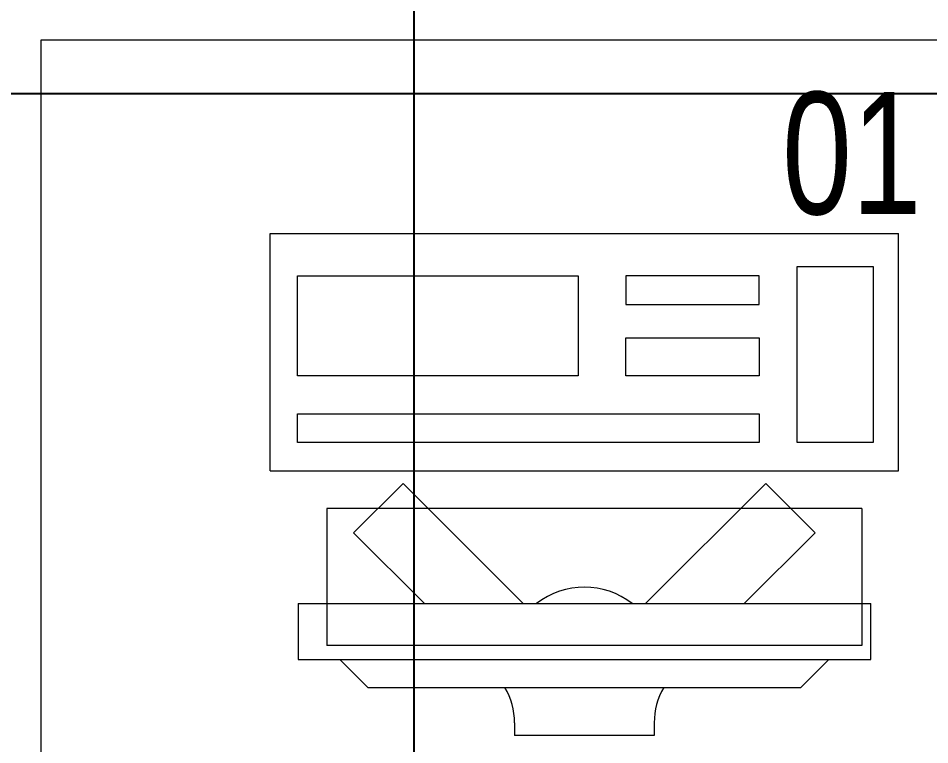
# Model space of a CAD drawing. Header units: inches. Extents: x -12418 to 472786, y -29325 to 19878.
# Drawn here: x 39917 to 40569, y -4066 to -3546 of the extents above; entities that cross this region are included whole.
import ezdxf
from ezdxf import colors
from ezdxf.entities.mleader import LeaderData, LeaderLine
from ezdxf.math import Vec2, Vec3

# ---------------------------------------------------------------- set-up
doc = ezdxf.new("R2010")
doc.units = ezdxf.units.IN
doc.header["$LTSCALE"] = 25
doc.header["$MEASUREMENT"] = 0
doc.linetypes.add('DASHDOT', pattern=[25.4, 12.7, -6.35, 0, -6.35])
doc.layers.get('0').update_dxf_attribs({"color": 8})
for name, color, linetype, lineweight in [('00-Ground Floor$0$72_EGR_EQP_TAG', 142, 'Continuous', 5), ('00-Ground Floor$0$LOADING', 253, 'Continuous', 5), ('E-LITE-CLNG-CNDT', 6, 'DASHDOT', 35), ('T-DATA-TEXT', 2, 'Continuous', 25)]:
    doc.layers.add(name, color=color, linetype=linetype, lineweight=lineweight)
doc.layers.add('00-Ground Floor$0$False Ceiling', color=251, linetype='Continuous')
doc.styles.add('00-Ground Floor$0$X3G_ENTITY_257CFD', font='swisscl.ttf', dxfattribs={"height": 200})
doc.styles.add('DC_Elc_Romans', font='elc_romans.shx', dxfattribs={"width": 0.7})

# ---------------------------------------------------------------- blocks, each defined once
blk = doc.blocks.new('00-Ground Floor$0$GF21043-P')
at = {"color": 0}
for p, q in [((0.8, 0), (0.8, 0.75)), ((-0.8, 0), (0.8, 0))]:
    blk.add_line(p, q, dxfattribs=at)
blk = doc.blocks.new('00-Ground Floor$0$ITCWLS1-P')
at = {"layer": '00-Ground Floor$0$LOADING'}
for p, q in [((-0.17, 0.45), (-0.17, 0)), ((-0.17, 0.45), (0, 0.45)), ((0, 0.45), (0, 0)), ((-0.26509, 0.43, 0), (-0.30509, 0.43, 0)), ((-0.30509, 0.43, 0), (-0.30509, 0.02, 0)), ((-0.26509, 0.43, 0), (-0.26509, 0.02, 0)), ((-0.14957, 0.43047), (-0.12914, 0.43047)), ((-0.12914, 0.43047), (-0.12914, 0.40893)), ((-0.197, 0.40939), (-0.295, 0.40939)), ((-0.295, 0.02639), (-0.295, 0.40939)), ((-0.197, 0.02639), (-0.197, 0.40939)), ((-0.32509, 0.38, 0), (-0.30509, 0.4, 0)), ((-0.32509, 0.38, 0), (-0.32509, 0.07, 0)), ((-0.35032, 0.275), (-0.35961, 0.275)), ((-0.35961, 0.175), (-0.35961, 0.275)), ((-0.35032, 0.175), (-0.35961, 0.175)), ((-0.32509, 0.07, 0), (-0.30509, 0.05, 0)), ((-0.197, 0.02639), (-0.295, 0.02639)), ((-0.30509, 0.02, 0), (-0.26509, 0.02, 0)), ((-0.17, 0), (0, 0))]:
    blk.add_line(p, q, dxfattribs=at)
at = {"layer": '00-Ground Floor$0$LOADING', "extrusion": (2.48281e-10, 3.18408e-10, -1)}
for p, q in [((-0.26509, 0.33952), (-0.21443, 0.39019)), ((-0.17907, 0.35483), (-0.21443, 0.39019)), ((-0.26509, 0.26881), (-0.17907, 0.35483))]:
    blk.add_line(p, q, dxfattribs=at)
at = {"layer": '00-Ground Floor$0$LOADING', "extrusion": (2.48281e-10, -3.18408e-10, -1)}
for p, q in [((-0.26509, 0.18119), (-0.17907, 0.09517)), ((-0.26509, 0.11048), (-0.21443, 0.05981)), ((-0.17907, 0.09517), (-0.21443, 0.05981))]:
    blk.add_line(p, q, dxfattribs=at)
at = {"layer": '00-Ground Floor$0$LOADING'}
for points in [[(-0.12914, 0.40893), (-0.12914, 0.09996), (-0.14957, 0.09996), (-0.14957, 0.43047)], [(-0.14957, 0.09997), (-0.14957, 0.09997), (-0.14957, 0.09997), (-0.14957, 0.09997), (-0.14957, 0.09997), (-0.14957, 0.09997), (-0.14957, 0.09997), (-0.14957, 0.09997), (-0.14957, 0.09997)], [(-0.14957, 0.09997), (-0.14957, 0.09997), (-0.14957, 0.09997), (-0.14957, 0.09997), (-0.14957, 0.09997), (-0.14957, 0.09997), (-0.14957, 0.09997), (-0.14957, 0.09997), (-0.14957, 0.09997), (-0.14957, 0.09997), (-0.14957, 0.09997), (-0.14957, 0.09997), (-0.14957, 0.09997), (-0.14957, 0.09997), (-0.14957, 0.09997), (-0.14957, 0.09997), (-0.14957, 0.09997), (-0.14957, 0.09997)], [(-0.14957, 0.09996), (-0.14957, 0.09996), (-0.14957, 0.09996), (-0.14957, 0.09996), (-0.14957, 0.09996), (-0.14957, 0.09996), (-0.14957, 0.09996), (-0.14957, 0.09996), (-0.14957, 0.09996), (-0.14957, 0.09996)], [(-0.14957, 0.09996), (-0.14957, 0.09996), (-0.14957, 0.09996), (-0.14957, 0.09996), (-0.14957, 0.09996), (-0.14957, 0.09996), (-0.14957, 0.09996)], [(-0.14957, 0.09997), (-0.14957, 0.09997), (-0.14957, 0.09997), (-0.14957, 0.09997), (-0.14957, 0.09997), (-0.14957, 0.09997), (-0.14957, 0.09997), (-0.14957, 0.09997), (-0.14957, 0.09997), (-0.14957, 0.09997)], [(-0.14957, 0.09997), (-0.14957, 0.09997), (-0.14957, 0.09997), (-0.14957, 0.09997), (-0.14957, 0.09997), (-0.14957, 0.09997), (-0.14957, 0.09997), (-0.14957, 0.09997), (-0.14957, 0.09997), (-0.14957, 0.09997), (-0.14957, 0.09997), (-0.14957, 0.09997), (-0.14957, 0.09997), (-0.14957, 0.09997), (-0.14957, 0.09997)], [(-0.14957, 0.09997), (-0.14957, 0.09997), (-0.14957, 0.09997), (-0.14957, 0.09997), (-0.14957, 0.09997), (-0.14957, 0.09997), (-0.14957, 0.09997), (-0.14957, 0.09997), (-0.14957, 0.09997), (-0.14957, 0.09997)], [(-0.14957, 0.09997), (-0.14957, 0.09997), (-0.14957, 0.09997), (-0.14957, 0.09997), (-0.14957, 0.09997), (-0.14957, 0.09997), (-0.14957, 0.09997), (-0.14957, 0.09997), (-0.14957, 0.09997), (-0.14957, 0.09997)], [(-0.14957, 0.09996), (-0.14957, 0.09996), (-0.14957, 0.09996), (-0.14957, 0.09996), (-0.14957, 0.09996), (-0.14957, 0.09996), (-0.14957, 0.09996), (-0.14957, 0.09996), (-0.14957, 0.09996), (-0.14957, 0.09996), (-0.14957, 0.09996), (-0.14957, 0.09996), (-0.14957, 0.09996), (-0.14957, 0.09996), (-0.14957, 0.09996), (-0.14957, 0.09996), (-0.14957, 0.09996), (-0.14957, 0.09996), (-0.14957, 0.09997), (-0.14957, 0.09997), (-0.14957, 0.09997), (-0.14957, 0.09997), (-0.14957, 0.09997), (-0.14957, 0.09997), (-0.14957, 0.09997), (-0.14957, 0.09997), (-0.14957, 0.09997), (-0.14957, 0.09997), (-0.14957, 0.09997), (-0.14957, 0.09997), (-0.14957, 0.09997), (-0.14957, 0.09997), (-0.14956, 0.09997), (-0.14956, 0.09997), (-0.14956, 0.09997), (-0.14956, 0.09996), (-0.14956, 0.09996), (-0.14956, 0.09996), (-0.14956, 0.09996), (-0.14956, 0.09996), (-0.14956, 0.09996), (-0.14956, 0.09996), (-0.14956, 0.09996), (-0.14956, 0.09996), (-0.14956, 0.09996), (-0.14956, 0.09996), (-0.14956, 0.09996), (-0.14956, 0.09996), (-0.14957, 0.09996), (-0.14957, 0.09996), (-0.14957, 0.09996), (-0.14957, 0.09996), (-0.14957, 0.09996), (-0.14957, 0.09996)], [(-0.14957, 0.09996), (-0.14957, 0.09996), (-0.14957, 0.09996), (-0.14957, 0.09996), (-0.14957, 0.09996), (-0.14957, 0.09996), (-0.14957, 0.09996), (-0.14957, 0.09996), (-0.14957, 0.09996), (-0.14957, 0.09996), (-0.14957, 0.09997), (-0.14957, 0.09997), (-0.14957, 0.09997), (-0.14957, 0.09996), (-0.14957, 0.09996), (-0.14957, 0.09996), (-0.14957, 0.09996), (-0.14957, 0.09996), (-0.14957, 0.09996), (-0.14957, 0.09997), (-0.14957, 0.09997), (-0.14957, 0.09997), (-0.14957, 0.09997), (-0.14957, 0.09997), (-0.14957, 0.09997), (-0.14957, 0.09997), (-0.14957, 0.09997), (-0.14957, 0.09997), (-0.14957, 0.09997), (-0.14957, 0.09997), (-0.14957, 0.09997), (-0.14957, 0.09997), (-0.14957, 0.09997), (-0.14957, 0.09997), (-0.14957, 0.09997), (-0.14957, 0.09997), (-0.14957, 0.09997), (-0.14957, 0.09997), (-0.14957, 0.09997), (-0.14957, 0.09997), (-0.14957, 0.09997), (-0.14957, 0.09997), (-0.14957, 0.09997), (-0.14957, 0.09997), (-0.14957, 0.09997), (-0.14957, 0.09997), (-0.14957, 0.09997), (-0.14957, 0.09997), (-0.14957, 0.09997), (-0.14957, 0.09997), (-0.14957, 0.09997), (-0.14957, 0.09997), (-0.14957, 0.09997), (-0.14957, 0.09997), (-0.14957, 0.09997), (-0.14957, 0.09997), (-0.14957, 0.09997), (-0.14957, 0.09997), (-0.14957, 0.09997), (-0.14957, 0.09997), (-0.14957, 0.09997), (-0.14957, 0.09997), (-0.14957, 0.09997), (-0.14957, 0.09997), (-0.14957, 0.09997), (-0.14957, 0.09997), (-0.14957, 0.09997), (-0.14957, 0.09997), (-0.14957, 0.09997), (-0.14957, 0.09997), (-0.14957, 0.09997), (-0.14957, 0.09997), (-0.14957, 0.09997), (-0.14957, 0.09997), (-0.14957, 0.09997), (-0.14957, 0.09997), (-0.14957, 0.09997), (-0.14957, 0.09997), (-0.14957, 0.09997), (-0.14957, 0.09997), (-0.14956, 0.09997), (-0.14957, 0.09997), (-0.14957, 0.09997), (-0.14957, 0.09997), (-0.14957, 0.09997), (-0.14956, 0.09997), (-0.14957, 0.09997), (-0.14957, 0.09997), (-0.14957, 0.09997), (-0.14957, 0.09997), (-0.14957, 0.09997), (-0.14957, 0.09997), (-0.14957, 0.09997), (-0.14957, 0.09997), (-0.14957, 0.09997), (-0.14957, 0.09997), (-0.14956, 0.09997), (-0.14957, 0.09996), (-0.14957, 0.09996), (-0.14957, 0.09996), (-0.14956, 0.09996), (-0.14957, 0.09996), (-0.14957, 0.09996), (-0.14957, 0.09996), (-0.14957, 0.09996), (-0.14957, 0.09996), (-0.14957, 0.09996), (-0.14957, 0.09996), (-0.14957, 0.09996), (-0.14957, 0.09996), (-0.14957, 0.09996)], [(-0.14957, 0.09996), (-0.14957, 0.09996), (-0.14957, 0.09996), (-0.14957, 0.09996), (-0.14957, 0.09996), (-0.14957, 0.09996), (-0.14957, 0.09996), (-0.14957, 0.09996)], [(-0.14957, 0.09996), (-0.14957, 0.09996), (-0.14957, 0.09996), (-0.14957, 0.09996), (-0.14957, 0.09996), (-0.14957, 0.09996), (-0.14957, 0.09996), (-0.14957, 0.09996), (-0.14957, 0.09996), (-0.14957, 0.09996), (-0.14957, 0.09996), (-0.14957, 0.09996), (-0.14957, 0.09996), (-0.14957, 0.09996), (-0.14957, 0.09996), (-0.14957, 0.09996), (-0.14957, 0.09996), (-0.14957, 0.09996), (-0.14957, 0.09996), (-0.14957, 0.09996), (-0.14957, 0.09996), (-0.14957, 0.09996), (-0.14957, 0.09996), (-0.14957, 0.09996), (-0.14957, 0.09996), (-0.14957, 0.09996), (-0.14957, 0.09996), (-0.14957, 0.09996), (-0.14957, 0.09996), (-0.14957, 0.09996), (-0.14957, 0.09996), (-0.14957, 0.09996), (-0.14957, 0.09996), (-0.14957, 0.09996), (-0.14957, 0.09996), (-0.14957, 0.09996), (-0.14957, 0.09996), (-0.14957, 0.09996), (-0.14957, 0.09996), (-0.14957, 0.09996), (-0.14957, 0.09996), (-0.14957, 0.09996), (-0.14957, 0.09996), (-0.14957, 0.09996), (-0.14957, 0.09996), (-0.14957, 0.09996), (-0.14957, 0.09996), (-0.14957, 0.09996), (-0.14956, 0.09996), (-0.14956, 0.09996), (-0.14956, 0.09996), (-0.14956, 0.09996), (-0.14957, 0.09996), (-0.14957, 0.09996), (-0.14957, 0.09996), (-0.14957, 0.09996), (-0.14957, 0.09996), (-0.14957, 0.09996), (-0.14956, 0.09996), (-0.14957, 0.09996), (-0.14957, 0.09996), (-0.14957, 0.09996), (-0.14957, 0.09996), (-0.14957, 0.09996), (-0.14957, 0.09996), (-0.14957, 0.09996), (-0.14957, 0.09996), (-0.14957, 0.09996), (-0.14957, 0.09996), (-0.14956, 0.09996), (-0.14956, 0.09996), (-0.14957, 0.09996), (-0.14957, 0.09996), (-0.14957, 0.09996), (-0.14957, 0.09996), (-0.14957, 0.09996), (-0.14957, 0.09996), (-0.14957, 0.09996), (-0.14957, 0.09996), (-0.14957, 0.09996), (-0.14957, 0.09996), (-0.14957, 0.09996), (-0.14957, 0.09996), (-0.14957, 0.09996), (-0.14957, 0.09996), (-0.14957, 0.09996), (-0.14957, 0.09996), (-0.14957, 0.09996), (-0.14957, 0.09996)], [(-0.14957, 0.09996), (-0.14957, 0.09996), (-0.14957, 0.09996), (-0.14957, 0.09996), (-0.14957, 0.09996), (-0.14957, 0.09996), (-0.14957, 0.09996), (-0.14957, 0.09996), (-0.14957, 0.09996), (-0.14957, 0.09996), (-0.14957, 0.09996), (-0.14957, 0.09996)], [(-0.14957, 0.09996), (-0.14957, 0.09996), (-0.14956, 0.09996), (-0.14956, 0.09996), (-0.14956, 0.09996), (-0.14956, 0.09996), (-0.14957, 0.09996)], [(-0.14957, 0.09996), (-0.14957, 0.09996), (-0.14957, 0.09996), (-0.14957, 0.09996), (-0.14957, 0.09996), (-0.14957, 0.09996), (-0.14957, 0.09996), (-0.14957, 0.09996), (-0.14957, 0.09996), (-0.14956, 0.09996), (-0.14956, 0.09996), (-0.14956, 0.09996), (-0.14956, 0.09996), (-0.14956, 0.09996), (-0.14956, 0.09996), (-0.14956, 0.09996), (-0.14957, 0.09996)]]:
    blk.add_lwpolyline(points, dxfattribs=at)
for points in [[(-0.1019, 0.43047), (-0.03039, 0.43047), (-0.03039, 0.22944), (-0.1019, 0.22944)], [(-0.1019, 0.19536), (-0.07466, 0.19536), (-0.07466, 0.09996), (-0.1019, 0.09996)], [(-0.03039, 0.19536), (-0.05082, 0.19536), (-0.05082, 0.09996), (-0.03039, 0.09996)], [(-0.14956, 0.09996), (-0.14956, 0.09996), (-0.14956, 0.09996), (-0.14956, 0.09996), (-0.14956, 0.09996), (-0.14956, 0.09996), (-0.14956, 0.09996), (-0.14956, 0.09996), (-0.14957, 0.09996), (-0.14957, 0.09996), (-0.14957, 0.09996), (-0.14957, 0.09996), (-0.14957, 0.09996), (-0.14957, 0.09996), (-0.14957, 0.09996), (-0.14957, 0.09996), (-0.14957, 0.09996), (-0.14957, 0.09996), (-0.14957, 0.09996), (-0.14957, 0.09996), (-0.14957, 0.09996), (-0.14957, 0.09996), (-0.14957, 0.09996), (-0.14957, 0.09996), (-0.14957, 0.09996), (-0.14957, 0.09996), (-0.14957, 0.09996), (-0.14957, 0.09996), (-0.14957, 0.09996), (-0.14957, 0.09996), (-0.14957, 0.09996), (-0.14957, 0.09996), (-0.14957, 0.09996), (-0.14957, 0.09996), (-0.14957, 0.09996), (-0.14957, 0.09996), (-0.14957, 0.09996), (-0.14957, 0.09996), (-0.14957, 0.09996), (-0.14957, 0.09996), (-0.14957, 0.09996), (-0.14957, 0.09996), (-0.14957, 0.09996), (-0.14957, 0.09996), (-0.14957, 0.09996), (-0.14957, 0.09996), (-0.14957, 0.09996), (-0.14957, 0.09996), (-0.14957, 0.09996), (-0.14957, 0.09996), (-0.14957, 0.09996), (-0.14957, 0.09996), (-0.14957, 0.09996), (-0.14957, 0.09996), (-0.14957, 0.09996), (-0.14957, 0.09996), (-0.14957, 0.09996), (-0.14956, 0.09996), (-0.14956, 0.09996), (-0.14956, 0.09996), (-0.14956, 0.09996), (-0.14956, 0.09996), (-0.14956, 0.09996), (-0.14956, 0.09996), (-0.14956, 0.09996), (-0.14956, 0.09996), (-0.14956, 0.09996), (-0.14956, 0.09996), (-0.14956, 0.09996), (-0.14956, 0.09996), (-0.14956, 0.09996), (-0.14956, 0.09996), (-0.14956, 0.09996), (-0.14956, 0.09996), (-0.14956, 0.09996), (-0.14956, 0.09996), (-0.14956, 0.09996), (-0.14956, 0.09996), (-0.14956, 0.09996), (-0.14956, 0.09996), (-0.14956, 0.09996), (-0.14956, 0.09996), (-0.14956, 0.09996), (-0.14956, 0.09996), (-0.14956, 0.09996), (-0.14956, 0.09996), (-0.14956, 0.09996), (-0.14956, 0.09996), (-0.14956, 0.09996), (-0.14957, 0.09996), (-0.14957, 0.09996), (-0.14957, 0.09996), (-0.14957, 0.09996), (-0.14957, 0.09996), (-0.14957, 0.09996), (-0.14957, 0.09996), (-0.14957, 0.09996), (-0.14957, 0.09996), (-0.14957, 0.09996), (-0.14957, 0.09996), (-0.14957, 0.09996), (-0.14957, 0.09996), (-0.14957, 0.09996), (-0.14957, 0.09996), (-0.14957, 0.09996), (-0.14957, 0.09996), (-0.14957, 0.09996), (-0.14957, 0.09996), (-0.14957, 0.09996), (-0.14957, 0.09996), (-0.14957, 0.09996), (-0.14957, 0.09996), (-0.14957, 0.09996), (-0.14957, 0.09996), (-0.14957, 0.09996), (-0.14957, 0.09996), (-0.14957, 0.09996), (-0.14957, 0.09996), (-0.14957, 0.09996), (-0.14957, 0.09996), (-0.14957, 0.09996), (-0.14957, 0.09996), (-0.14957, 0.09996), (-0.14957, 0.09996), (-0.14957, 0.09996), (-0.14957, 0.09996), (-0.14957, 0.09996), (-0.14957, 0.09996), (-0.14957, 0.09996), (-0.14957, 0.09996), (-0.14957, 0.09996), (-0.14957, 0.09996), (-0.14957, 0.09996), (-0.14957, 0.09996), (-0.14957, 0.09996), (-0.14957, 0.09996), (-0.14957, 0.09996), (-0.14957, 0.09996), (-0.14957, 0.09996), (-0.14957, 0.09996), (-0.14957, 0.09996), (-0.14957, 0.09996), (-0.14957, 0.09996), (-0.14957, 0.09996), (-0.14957, 0.09996), (-0.14957, 0.09996), (-0.14957, 0.09996), (-0.14957, 0.09996), (-0.14957, 0.09996), (-0.14957, 0.09996), (-0.14957, 0.09996), (-0.14957, 0.09996), (-0.14957, 0.09996), (-0.14957, 0.09996), (-0.14956, 0.09996), (-0.14956, 0.09996), (-0.14956, 0.09996), (-0.14956, 0.09996), (-0.14956, 0.09996), (-0.14956, 0.09996), (-0.14956, 0.09996), (-0.14956, 0.09996), (-0.14956, 0.09996), (-0.14956, 0.09996), (-0.14956, 0.09996), (-0.14956, 0.09996), (-0.14956, 0.09996), (-0.14956, 0.09996), (-0.14956, 0.09996), (-0.14956, 0.09996), (-0.14956, 0.09996), (-0.14956, 0.09996), (-0.14956, 0.09996), (-0.14956, 0.09996), (-0.14956, 0.09996), (-0.14956, 0.09996), (-0.14956, 0.09996), (-0.14956, 0.09996), (-0.14956, 0.09996), (-0.14956, 0.09996), (-0.14956, 0.09996), (-0.14956, 0.09996), (-0.14956, 0.09996), (-0.14956, 0.09996), (-0.14956, 0.09996), (-0.14956, 0.09996), (-0.14956, 0.09996), (-0.14956, 0.09996), (-0.14956, 0.09996), (-0.14956, 0.09996), (-0.14956, 0.09996), (-0.14956, 0.09996), (-0.14956, 0.09996), (-0.14956, 0.09996), (-0.14956, 0.09996), (-0.14956, 0.09996), (-0.14956, 0.09996), (-0.14956, 0.09996), (-0.14956, 0.09996), (-0.14956, 0.09996), (-0.14956, 0.09996), (-0.14957, 0.09996), (-0.14957, 0.09996), (-0.14957, 0.09996), (-0.14957, 0.09996), (-0.14957, 0.09996), (-0.14957, 0.09996), (-0.14957, 0.09996), (-0.14957, 0.09996), (-0.14957, 0.09996), (-0.14957, 0.09996), (-0.14957, 0.09996), (-0.14957, 0.09996), (-0.14957, 0.09996), (-0.14957, 0.09996), (-0.14957, 0.09996), (-0.14957, 0.09996), (-0.14957, 0.09996), (-0.14957, 0.09996), (-0.14957, 0.09996), (-0.14957, 0.09996), (-0.14957, 0.09996), (-0.14957, 0.09996), (-0.14957, 0.09996), (-0.14957, 0.09996), (-0.14957, 0.09996), (-0.14957, 0.09996), (-0.14957, 0.09996), (-0.14957, 0.09996), (-0.14957, 0.09996), (-0.14957, 0.09996), (-0.14957, 0.09996), (-0.14957, 0.09996), (-0.14957, 0.09996), (-0.14957, 0.09996), (-0.14956, 0.09996), (-0.14956, 0.09996), (-0.14956, 0.09996), (-0.14956, 0.09996), (-0.14956, 0.09996), (-0.14956, 0.09996), (-0.14956, 0.09996), (-0.14956, 0.09996), (-0.14956, 0.09996), (-0.14956, 0.09996), (-0.14956, 0.09996), (-0.14956, 0.09996), (-0.14956, 0.09996), (-0.14956, 0.09996), (-0.14956, 0.09996), (-0.14956, 0.09996), (-0.14956, 0.09996), (-0.14956, 0.09996), (-0.14956, 0.09996), (-0.14956, 0.09996), (-0.14956, 0.09996), (-0.14956, 0.09996), (-0.14956, 0.09996), (-0.14956, 0.09996), (-0.14956, 0.09996), (-0.14956, 0.09996), (-0.14956, 0.09996), (-0.14956, 0.09996), (-0.14956, 0.09996), (-0.14956, 0.09996), (-0.14956, 0.09996), (-0.14956, 0.09996), (-0.14956, 0.09996), (-0.14956, 0.09996), (-0.14956, 0.09996), (-0.14956, 0.09996), (-0.14956, 0.09996), (-0.14956, 0.09996), (-0.14956, 0.09996), (-0.14956, 0.09996), (-0.14956, 0.09996), (-0.14956, 0.09996)], [(-0.14957, 0.09996), (-0.14957, 0.09996), (-0.14957, 0.09996), (-0.14957, 0.09996), (-0.14957, 0.09996), (-0.14957, 0.09996), (-0.14957, 0.09996), (-0.14957, 0.09996), (-0.14957, 0.09996), (-0.14957, 0.09996), (-0.14957, 0.09996), (-0.14957, 0.09996), (-0.14957, 0.09996), (-0.14957, 0.09996), (-0.14957, 0.09996), (-0.14957, 0.09996), (-0.14957, 0.09996), (-0.14957, 0.09996), (-0.14957, 0.09996), (-0.14957, 0.09996), (-0.14957, 0.09996), (-0.14957, 0.09996), (-0.14957, 0.09996), (-0.14957, 0.09996), (-0.14957, 0.09996), (-0.14957, 0.09996), (-0.14957, 0.09996), (-0.14957, 0.09996), (-0.14957, 0.09996), (-0.14957, 0.09996), (-0.14957, 0.09996), (-0.14957, 0.09996), (-0.14957, 0.09996), (-0.14957, 0.09996), (-0.14957, 0.09996), (-0.14957, 0.09996), (-0.14957, 0.09996), (-0.14957, 0.09996), (-0.14957, 0.09996), (-0.14957, 0.09996), (-0.14957, 0.09996), (-0.14957, 0.09996), (-0.14957, 0.09996), (-0.14957, 0.09996), (-0.14957, 0.09996), (-0.14957, 0.09996), (-0.14957, 0.09996), (-0.14957, 0.09996), (-0.14957, 0.09996), (-0.14957, 0.09996), (-0.14957, 0.09996), (-0.14957, 0.09996), (-0.14957, 0.09996), (-0.14957, 0.09996), (-0.14957, 0.09996), (-0.14957, 0.09996), (-0.14957, 0.09996), (-0.14957, 0.09996), (-0.14957, 0.09996), (-0.14957, 0.09996), (-0.14957, 0.09996), (-0.14957, 0.09996), (-0.14957, 0.09996), (-0.14957, 0.09996), (-0.14957, 0.09996), (-0.14957, 0.09996), (-0.14957, 0.09996), (-0.14957, 0.09996), (-0.14957, 0.09996), (-0.14957, 0.09996), (-0.14957, 0.09996), (-0.14957, 0.09996), (-0.14957, 0.09996), (-0.14957, 0.09996), (-0.14957, 0.09996), (-0.14957, 0.09996), (-0.14957, 0.09996), (-0.14957, 0.09996), (-0.14957, 0.09996), (-0.14957, 0.09996), (-0.14957, 0.09996), (-0.14957, 0.09996), (-0.14957, 0.09996), (-0.14957, 0.09996), (-0.14957, 0.09996), (-0.14957, 0.09996), (-0.14957, 0.09996), (-0.14957, 0.09996), (-0.14957, 0.09996), (-0.14957, 0.09996), (-0.14957, 0.09996), (-0.14957, 0.09996), (-0.14957, 0.09996), (-0.14957, 0.09996), (-0.14957, 0.09996), (-0.14957, 0.09996), (-0.14957, 0.09996), (-0.14957, 0.09996), (-0.14957, 0.09996), (-0.14957, 0.09996), (-0.14957, 0.09996), (-0.14957, 0.09996), (-0.14957, 0.09996), (-0.14957, 0.09996), (-0.14957, 0.09996), (-0.14957, 0.09996), (-0.14957, 0.09996), (-0.14957, 0.09996), (-0.14957, 0.09996), (-0.14957, 0.09996), (-0.14957, 0.09996), (-0.14957, 0.09996), (-0.14957, 0.09996), (-0.14957, 0.09996), (-0.14957, 0.09996), (-0.14957, 0.09996), (-0.14957, 0.09996), (-0.14957, 0.09996), (-0.14957, 0.09996), (-0.14957, 0.09996), (-0.14957, 0.09996), (-0.14957, 0.09996), (-0.14957, 0.09996), (-0.14957, 0.09996), (-0.14957, 0.09996), (-0.14957, 0.09996), (-0.14957, 0.09996), (-0.14957, 0.09996), (-0.14957, 0.09996), (-0.14957, 0.09996), (-0.14957, 0.09996), (-0.14957, 0.09996), (-0.14957, 0.09996), (-0.14957, 0.09996), (-0.14957, 0.09996), (-0.14957, 0.09996), (-0.14957, 0.09996), (-0.14957, 0.09996), (-0.14957, 0.09996), (-0.14957, 0.09996), (-0.14957, 0.09996), (-0.14957, 0.09996), (-0.14957, 0.09996), (-0.14957, 0.09996), (-0.14957, 0.09996), (-0.14957, 0.09996), (-0.14957, 0.09996), (-0.14957, 0.09996), (-0.14957, 0.09996), (-0.14957, 0.09996), (-0.14957, 0.09996), (-0.14957, 0.09996), (-0.14957, 0.09996), (-0.14957, 0.09996), (-0.14957, 0.09996), (-0.14957, 0.09996), (-0.14957, 0.09996), (-0.14957, 0.09996), (-0.14957, 0.09996), (-0.14957, 0.09996), (-0.14957, 0.09996), (-0.14957, 0.09996), (-0.14957, 0.09996), (-0.14957, 0.09996), (-0.14957, 0.09996), (-0.14957, 0.09996), (-0.14957, 0.09996), (-0.14957, 0.09996), (-0.14957, 0.09996), (-0.14957, 0.09996), (-0.14957, 0.09996), (-0.14957, 0.09996), (-0.14957, 0.09996), (-0.14957, 0.09996), (-0.14957, 0.09996), (-0.14957, 0.09996), (-0.14957, 0.09996), (-0.14957, 0.09996), (-0.14957, 0.09996), (-0.14957, 0.09996), (-0.14957, 0.09996), (-0.14957, 0.09996), (-0.14957, 0.09996), (-0.14957, 0.09996), (-0.14957, 0.09996), (-0.14957, 0.09996), (-0.14957, 0.09996), (-0.14957, 0.09996), (-0.14957, 0.09996), (-0.14957, 0.09996), (-0.14957, 0.09996), (-0.14957, 0.09996), (-0.14957, 0.09996), (-0.14957, 0.09996), (-0.14957, 0.09996), (-0.14957, 0.09996), (-0.14957, 0.09996), (-0.14957, 0.09996), (-0.14957, 0.09996), (-0.14957, 0.09996), (-0.14957, 0.09996), (-0.14957, 0.09996), (-0.14957, 0.09996), (-0.14957, 0.09996), (-0.14957, 0.09996), (-0.14957, 0.09996), (-0.14957, 0.09996), (-0.14957, 0.09996), (-0.14957, 0.09996), (-0.14957, 0.09996), (-0.14957, 0.09996), (-0.14957, 0.09996), (-0.14957, 0.09996), (-0.14957, 0.09996)], [(-0.14957, 0.09996), (-0.14957, 0.09996), (-0.14957, 0.09996), (-0.14957, 0.09996), (-0.14957, 0.09996), (-0.14957, 0.09996), (-0.14957, 0.09996), (-0.14957, 0.09996), (-0.14957, 0.09996), (-0.14957, 0.09996), (-0.14957, 0.09996), (-0.14957, 0.09996), (-0.14957, 0.09996), (-0.14957, 0.09996), (-0.14957, 0.09996), (-0.14957, 0.09996), (-0.14957, 0.09996), (-0.14957, 0.09996), (-0.14957, 0.09996), (-0.14957, 0.09996), (-0.14957, 0.09996), (-0.14957, 0.09996), (-0.14957, 0.09996), (-0.14957, 0.09996), (-0.14957, 0.09996), (-0.14957, 0.09996), (-0.14957, 0.09996), (-0.14957, 0.09996), (-0.14957, 0.09996), (-0.14957, 0.09996), (-0.14957, 0.09996), (-0.14957, 0.09996), (-0.14957, 0.09996), (-0.14957, 0.09996), (-0.14957, 0.09996), (-0.14957, 0.09996), (-0.14957, 0.09996), (-0.14957, 0.09996), (-0.14957, 0.09996), (-0.14957, 0.09996), (-0.14957, 0.09996), (-0.14957, 0.09996), (-0.14957, 0.09996), (-0.14957, 0.09996), (-0.14957, 0.09996), (-0.14957, 0.09996), (-0.14957, 0.09996), (-0.14957, 0.09996), (-0.14957, 0.09996), (-0.14957, 0.09996), (-0.14957, 0.09996), (-0.14957, 0.09996), (-0.14957, 0.09996), (-0.14957, 0.09996), (-0.14957, 0.09996), (-0.14957, 0.09996), (-0.14957, 0.09996), (-0.14957, 0.09996), (-0.14957, 0.09996), (-0.14957, 0.09996), (-0.14957, 0.09996), (-0.14957, 0.09996), (-0.14957, 0.09996), (-0.14957, 0.09996), (-0.14957, 0.09996), (-0.14957, 0.09996), (-0.14957, 0.09996), (-0.14957, 0.09996), (-0.14957, 0.09996), (-0.14957, 0.09996), (-0.14957, 0.09996), (-0.14957, 0.09996), (-0.14957, 0.09996), (-0.14957, 0.09996), (-0.14957, 0.09996), (-0.14957, 0.09996), (-0.14957, 0.09996), (-0.14957, 0.09996), (-0.14957, 0.09996), (-0.14957, 0.09996), (-0.14957, 0.09996), (-0.14957, 0.09996), (-0.14957, 0.09996), (-0.14957, 0.09996), (-0.14957, 0.09996), (-0.14957, 0.09996), (-0.14957, 0.09996), (-0.14957, 0.09996), (-0.14957, 0.09996), (-0.14957, 0.09996), (-0.14957, 0.09996), (-0.14957, 0.09996), (-0.14957, 0.09996), (-0.14957, 0.09996), (-0.14957, 0.09996), (-0.14957, 0.09996), (-0.14957, 0.09996), (-0.14957, 0.09996), (-0.14957, 0.09996), (-0.14957, 0.09996), (-0.14957, 0.09996), (-0.14957, 0.09996), (-0.14957, 0.09996), (-0.14957, 0.09996), (-0.14957, 0.09996), (-0.14957, 0.09996), (-0.14957, 0.09996), (-0.14957, 0.09996), (-0.14957, 0.09996), (-0.14957, 0.09996), (-0.14957, 0.09996), (-0.14957, 0.09996), (-0.14957, 0.09996), (-0.14957, 0.09996), (-0.14957, 0.09996), (-0.14957, 0.09996), (-0.14957, 0.09996), (-0.14957, 0.09996), (-0.14957, 0.09996), (-0.14957, 0.09996), (-0.14957, 0.09996), (-0.14957, 0.09996), (-0.14957, 0.09996), (-0.14957, 0.09996), (-0.14957, 0.09996), (-0.14957, 0.09996), (-0.14957, 0.09996), (-0.14957, 0.09996), (-0.14957, 0.09996), (-0.14957, 0.09996), (-0.14957, 0.09996), (-0.14957, 0.09996), (-0.14957, 0.09996), (-0.14957, 0.09996), (-0.14957, 0.09996), (-0.14957, 0.09996), (-0.14957, 0.09996), (-0.14957, 0.09996), (-0.14957, 0.09996), (-0.14957, 0.09996), (-0.14957, 0.09996), (-0.14957, 0.09996), (-0.14957, 0.09996), (-0.14957, 0.09996), (-0.14957, 0.09996), (-0.14957, 0.09996), (-0.14957, 0.09996), (-0.14957, 0.09996), (-0.14957, 0.09996), (-0.14957, 0.09996), (-0.14957, 0.09996), (-0.14957, 0.09996), (-0.14957, 0.09996), (-0.14957, 0.09996), (-0.14957, 0.09996), (-0.14957, 0.09996), (-0.14957, 0.09996), (-0.14957, 0.09996), (-0.14957, 0.09996), (-0.14957, 0.09996), (-0.14957, 0.09996), (-0.14957, 0.09996), (-0.14957, 0.09996), (-0.14957, 0.09996), (-0.14957, 0.09996), (-0.14957, 0.09996), (-0.14957, 0.09996), (-0.14957, 0.09996), (-0.14957, 0.09996), (-0.14957, 0.09996), (-0.14957, 0.09996), (-0.14957, 0.09996), (-0.14957, 0.09996), (-0.14957, 0.09996), (-0.14957, 0.09996), (-0.14957, 0.09996), (-0.14957, 0.09996), (-0.14957, 0.09996), (-0.14957, 0.09996), (-0.14957, 0.09996), (-0.14957, 0.09996), (-0.14957, 0.09996), (-0.14957, 0.09996), (-0.14957, 0.09996), (-0.14957, 0.09996), (-0.14957, 0.09996), (-0.14957, 0.09996), (-0.14957, 0.09996), (-0.14957, 0.09996), (-0.14957, 0.09996), (-0.14957, 0.09996), (-0.14957, 0.09996), (-0.14957, 0.09996), (-0.14957, 0.09996), (-0.14957, 0.09996), (-0.14957, 0.09996), (-0.14957, 0.09996), (-0.14957, 0.09996), (-0.14957, 0.09996), (-0.14957, 0.09996), (-0.14957, 0.09996), (-0.14957, 0.09996), (-0.14957, 0.09996), (-0.14957, 0.09996), (-0.14957, 0.09996), (-0.14957, 0.09996), (-0.14957, 0.09996), (-0.14957, 0.09996), (-0.14957, 0.09996), (-0.14957, 0.09996), (-0.14957, 0.09996), (-0.14957, 0.09996), (-0.14957, 0.09996), (-0.14957, 0.09996), (-0.14957, 0.09996), (-0.14957, 0.09996), (-0.14957, 0.09996), (-0.14957, 0.09996), (-0.14957, 0.09996)], [(-0.14957, 0.0727), (-0.02358, 0.0727), (-0.02358, 0.01818), (-0.14957, 0.01818)]]:
    blk.add_lwpolyline(points, close=True, dxfattribs=at)
for centre, radius, start, end in [((-0.35032, 0.325), 0.05, 270, 300.30934), ((-0.3089, 0.225), 0.05564, 321.94311, 38.05689), ((-0.35032, 0.125), 0.05, 59.69066, 90)]:
    blk.add_arc(centre, radius, start, end, dxfattribs=at)
blk = doc.blocks.new('00-Ground Floor$0$A$Ce9e1c4c3')
at = {"layer": '00-Ground Floor$0$False Ceiling', "color": 254, "linetype": 'Continuous'}
for p, q in [((-59800, -6847.43), (-59800, -2847.43)), ((-62050.49, -3600), (-58300.95, -3600))]:
    blk.add_line(p, q, dxfattribs=at)
blk = doc.blocks.new('00-Ground Floor')
at = {"layer": '00-Ground Floor$0$False Ceiling', "color": 254}
blk.add_blockref('00-Ground Floor$0$A$Ce9e1c4c3', (100000, 0), dxfattribs=at)
at = {"layer": '00-Ground Floor$0$LOADING', "extrusion": (2.24019e-05, 2.34868e-18, 1), "xscale": 1000, "yscale": 1000, "zscale": 1000, "rotation": 180}
blk.add_blockref('00-Ground Floor$0$GF21043-P', (40732.72, -3561.62, 0.89), dxfattribs=at)
at = {"layer": '00-Ground Floor$0$LOADING', "extrusion": (-1.9402e-16, 8.01373e-06, 1), "xscale": 1000.000000000006, "yscale": 1000.000000000006, "zscale": 1000.000000000006, "rotation": 90.00000000646482}
blk.add_blockref('00-Ground Floor$0$ITCWLS1-P', (40546.89, -3700.17, -0.04), dxfattribs=at)
at = {"layer": '00-Ground Floor$0$72_EGR_EQP_TAG', "insert": (40513.38, -3598.83, -0.01), "char_height": 87.473, "attachment_point": 2, "style": '00-Ground Floor$0$X3G_ENTITY_257CFD'}
blk.add_mtext('01', dxfattribs=at)
blk = doc.blocks.new('DC_Arrow-ArrowEllipse')
at = {"color": 0}
blk.add_ellipse((0, 0), major_axis=(0.4, 0), ratio=0.4, dxfattribs=at)
at = {"color": 0, "ltscale": 0.5}
blk.add_solid([(-1.4, 0.1667), (-0.4, 0), (-1.4, -0.1667)], dxfattribs=at)

msp = doc.modelspace()

# ---------------------------------------------------------------- block references
at = {"layer": 'E-LITE-CLNG-CNDT'}
msp.add_blockref('00-Ground Floor', (0, 0), dxfattribs=at)

# ---------------------------------------------------------------- leaders
at = {"layer": 'T-DATA-TEXT'}
ml = msp.add_multileader_mtext('Standard', dxfattribs=at)
ml.set_content('LINE 1 TO SOUND RACK\\PIN DATA ROOM  ', color=256, style='DC_Elc_Romans')
ml.set_leader_properties(color=45)
ml.set_arrow_properties(name='DC_Arrow-ArrowEllipse')
ml.build(insert=Vec2(0, 0))
ml.multileader.update_dxf_attribs({"dogleg_length": 2, "arrow_head_size": 200, "scale": 100})
ctx = ml.context
ctx.base_point, ctx.scale, ctx.char_height, ctx.arrow_head_size, ctx.landing_gap_size, ctx.plane_origin = Vec3(12444.34, -3100.55, 0), 100, 200, 200, 200, Vec3(17205.89, 2234.94, 0)
notes = []
notes.append((ctx, [(0, (1, 1, 0), (12244.34, -3100.55, 0), (1, 0), 200, [(0, [(11812.3, -2440.19, 0)], 0, [])])]))
ctx.mtext.insert, ctx.mtext.width, ctx.mtext.flow_direction = Vec3(12644.34, -3000.55, 0), 2820.2952, 5
ml = msp.add_multileader_mtext('Standard', dxfattribs=at)
ml.set_content('PUBLIC ADDRESS\\PRACK FOR PAGING \\PAND BACKGROUND MUSIC', color=256, style='DC_Elc_Romans')
ml.set_leader_properties(color=45)
ml.build(insert=Vec2(0, 0))
ml.multileader.update_dxf_attribs({"dogleg_length": 2, "arrow_head_size": 200, "scale": 100})
ctx = ml.context
ctx.base_point, ctx.scale, ctx.char_height, ctx.arrow_head_size, ctx.landing_gap_size, ctx.plane_origin = Vec3(24257.32, -3688.07), 100, 200, 200, 200, Vec3(21785.8, -948.51)
notes.append((ctx, [(0, (1, 1, 0), (24057.32, -3688.07), (1, 0), 200, [(1, [(21214.55, -6047.43)], 0, [])])]))
ctx.mtext.insert, ctx.mtext.width, ctx.mtext.flow_direction = Vec3(24457.32, -3588.07), 4483.2896, 5
ml = msp.add_multileader_mtext('Standard', dxfattribs=at)
ml.set_content('LINE 3 TO SOUND RACK\\PIN DATA ROOM  ', color=256, style='DC_Elc_Romans')
ml.set_leader_properties(color=45)
ml.set_arrow_properties(name='DC_Arrow-ArrowEllipse')
ml.build(insert=Vec2(0, 0))
ml.multileader.update_dxf_attribs({"dogleg_length": 2, "arrow_head_size": 200, "scale": 100})
ctx = ml.context
ctx.base_point, ctx.scale, ctx.char_height, ctx.arrow_head_size, ctx.landing_gap_size, ctx.plane_origin = Vec3(15417.49, -3725.87, 0), 100, 200, 200, 200, Vec3(33834.91, 2941.3, 0)
notes.append((ctx, [(1, (1, 1, 0), (18597.49, -3725.87, 0), (-1, 0), 200, [(0, [(19555.74, -4847.43, 0)], 0, [])])]))
ctx.mtext.insert, ctx.mtext.width, ctx.mtext.flow_direction = Vec3(15617.49, -3625.87, 0), 2820.2952, 5
for ctx, leaders in notes:
    for number, flags, end, landing, length, lines in leaders:
        leader = LeaderData()
        leader.index, (leader.has_last_leader_line, leader.has_dogleg_vector, leader.attachment_direction) = number, flags
        leader.last_leader_point, leader.dogleg_vector, leader.dogleg_length = Vec3(end), Vec3(landing), length
        for number, points, colour, breaks in lines:
            line = LeaderLine()
            line.index, line.vertices, line.color, line.breaks = number, Vec3.list(points), colors.encode_raw_color(colour), breaks
            leader.lines.append(line)
        ctx.leaders.append(leader)

doc.saveas('drawing.dxf')
